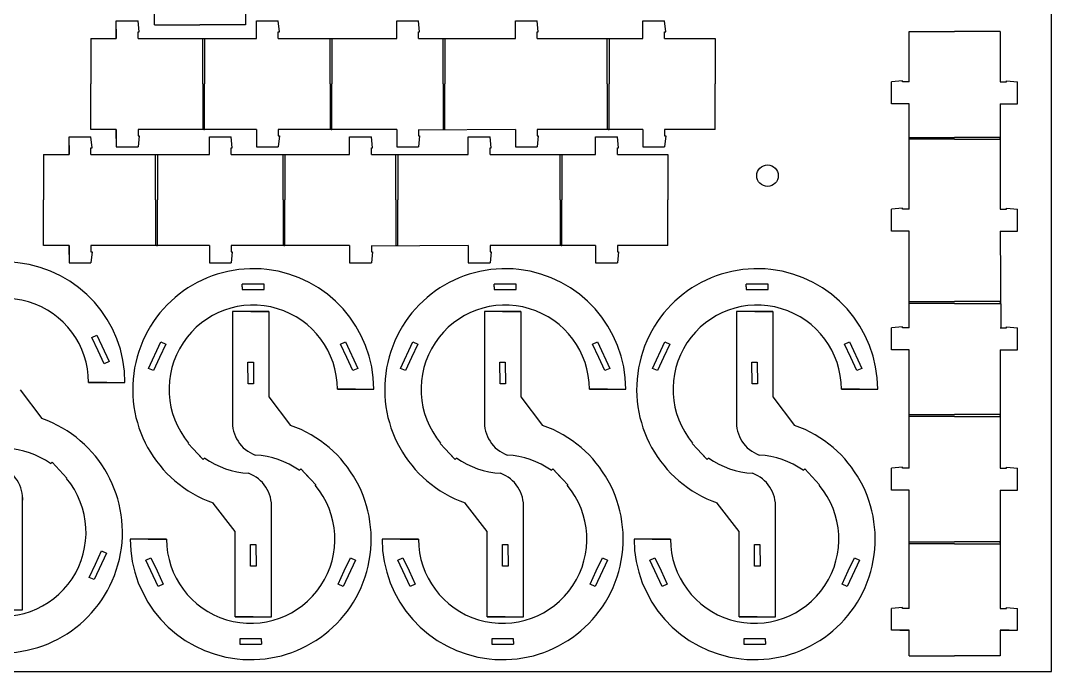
# Model space of a CAD drawing. Header units: inches. Extents: x 1422.9 to 1482.5, y 123.1 to 197.2.
# Drawn here: x 1474.79 to 1480.46, y 147.23 to 150.81 of the extents above; entities that cross this region are included whole.
import ezdxf

# ---------------------------------------------------------------- set-up
doc = ezdxf.new("R2010")
doc.units = ezdxf.units.IN
doc.header["$LTSCALE"] = 0.2
doc.header["$MEASUREMENT"] = 0
doc.layers.add('FLEXURES', color=1, linetype='Continuous')
doc.layers.add('OUTLINES', color=250, linetype='Continuous')

msp = doc.modelspace()

# ---------------------------------------------------------------- linework, layer by layer
at = {"layer": 'FLEXURES'}
for p, q in [((1475.7941, 150.4612), (1475.7941, 150.7112)), ((1475.7991, 150.7112), (1475.8041, 150.7112)), ((1475.8041, 150.7112), (1475.8041, 150.4612)), ((1476.4941, 150.4612), (1476.4941, 150.7112)), ((1476.4991, 150.7112), (1476.5041, 150.7112)), ((1476.5041, 150.7112), (1476.5041, 150.4612)), ((1477.1148, 150.4612), (1477.1148, 150.7112)), ((1477.1198, 150.7112), (1477.1248, 150.7112)), ((1477.1248, 150.7112), (1477.1248, 150.4612)), ((1478.0171, 150.4612), (1478.0171, 150.7112)), ((1478.0221, 150.7112), (1478.0271, 150.7112)), ((1478.0271, 150.7112), (1478.0271, 150.4612)), ((1475.7941, 150.4612), (1475.7941, 150.2112)), ((1475.8041, 150.2112), (1475.8041, 150.4612)), ((1476.4941, 150.4612), (1476.4941, 150.2112)), ((1476.5041, 150.2112), (1476.5041, 150.4612)), ((1477.1148, 150.4612), (1477.1148, 150.2112)), ((1477.1248, 150.2112), (1477.1248, 150.4612)), ((1478.0171, 150.4612), (1478.0171, 150.2112)), ((1478.0271, 150.2112), (1478.0271, 150.4612)), ((1475.7991, 150.2112), (1475.8041, 150.2112)), ((1476.4991, 150.2112), (1476.5041, 150.2112)), ((1477.1198, 150.2112), (1477.1248, 150.2112)), ((1478.0221, 150.2112), (1478.0271, 150.2112)), ((1479.6756, 150.1619), (1479.6756, 150.1669)), ((1479.6756, 150.1669), (1479.9256, 150.1669)), ((1479.9256, 150.1569), (1479.6756, 150.1569)), ((1480.1756, 150.1669), (1479.9256, 150.1669)), ((1479.9256, 150.1569), (1480.1756, 150.1569)), ((1480.1756, 150.1619), (1480.1756, 150.1669)), ((1475.535, 149.8234), (1475.535, 150.0734)), ((1475.54, 150.0734), (1475.545, 150.0734)), ((1475.545, 150.0734), (1475.545, 149.8234)), ((1476.235, 149.8234), (1476.235, 150.0734)), ((1476.24, 150.0734), (1476.245, 150.0734)), ((1476.245, 150.0734), (1476.245, 149.8234)), ((1476.8557, 149.8234), (1476.8557, 150.0734)), ((1476.8607, 150.0734), (1476.8657, 150.0734)), ((1476.8657, 150.0734), (1476.8657, 149.8234)), ((1477.758, 149.8234), (1477.758, 150.0734)), ((1477.763, 150.0734), (1477.768, 150.0734)), ((1477.768, 150.0734), (1477.768, 149.8234)), ((1475.535, 149.8234), (1475.535, 149.5734)), ((1475.545, 149.5734), (1475.545, 149.8234)), ((1476.235, 149.8234), (1476.235, 149.5734)), ((1476.245, 149.5734), (1476.245, 149.8234)), ((1476.8557, 149.8234), (1476.8557, 149.5734)), ((1476.8657, 149.5734), (1476.8657, 149.8234)), ((1477.758, 149.8234), (1477.758, 149.5734)), ((1477.768, 149.5734), (1477.768, 149.8234)), ((1475.54, 149.5734), (1475.545, 149.5734)), ((1476.24, 149.5734), (1476.245, 149.5734)), ((1476.8607, 149.5734), (1476.8657, 149.5734)), ((1477.763, 149.5734), (1477.768, 149.5734)), ((1479.6756, 149.2596), (1479.6756, 149.2646)), ((1479.6756, 149.2646), (1479.9256, 149.2646)), ((1479.9256, 149.2546), (1479.6756, 149.2546)), ((1480.1756, 149.2646), (1479.9256, 149.2646)), ((1479.9256, 149.2546), (1480.1756, 149.2546)), ((1480.1756, 149.2596), (1480.1756, 149.2646)), ((1479.6756, 148.6389), (1479.6756, 148.6439)), ((1479.6756, 148.6439), (1479.9256, 148.6439)), ((1479.9256, 148.6339), (1479.6756, 148.6339)), ((1480.1756, 148.6439), (1479.9256, 148.6439)), ((1479.9256, 148.6339), (1480.1756, 148.6339)), ((1480.1756, 148.6389), (1480.1756, 148.6439)), ((1479.6756, 147.9389), (1479.6756, 147.9439)), ((1479.6756, 147.9439), (1479.9256, 147.9439)), ((1479.9256, 147.9339), (1479.6756, 147.9339)), ((1480.1756, 147.9439), (1479.9256, 147.9439)), ((1479.9256, 147.9339), (1480.1756, 147.9339)), ((1480.1756, 147.9389), (1480.1756, 147.9439))]:
    msp.add_line(p, q, dxfattribs=at)
msp.add_circle((1478.8978, 149.9566), 0.0591, dxfattribs=at)
at = {"layer": 'OUTLINES'}
for p, q in [((1480.4578, 147.2325), (1480.4578, 158.2325)), ((1475.528, 150.7861), (1475.528, 150.9261)), ((1476.028, 150.9261), (1476.028, 150.7861)), ((1475.3184, 150.7112), (1475.3184, 150.8072)), ((1475.3184, 150.8072), (1475.4384, 150.8072)), ((1475.3184, 150.7472), (1475.3184, 150.8072)), ((1475.4444, 150.7472), (1475.4384, 150.8072)), ((1476.0891, 150.7112), (1476.0891, 150.8072)), ((1476.0891, 150.8072), (1476.2091, 150.8072)), ((1476.0891, 150.7472), (1476.0891, 150.8072)), ((1476.2151, 150.7472), (1476.2091, 150.8072)), ((1476.8598, 150.7112), (1476.8598, 150.8072)), ((1476.8598, 150.8072), (1476.9798, 150.8072)), ((1476.8598, 150.7472), (1476.8598, 150.8072)), ((1476.9858, 150.7472), (1476.9798, 150.8072)), ((1477.5121, 150.7112), (1477.5121, 150.8072)), ((1477.5121, 150.8072), (1477.6321, 150.8072)), ((1477.5121, 150.7472), (1477.5121, 150.8072)), ((1477.6381, 150.7472), (1477.6321, 150.8072)), ((1478.2121, 150.7112), (1478.2121, 150.8072)), ((1478.2121, 150.8072), (1478.3321, 150.8072)), ((1478.2121, 150.7472), (1478.2121, 150.8072)), ((1478.3381, 150.7472), (1478.3321, 150.8072)), ((1475.3184, 150.7612), (1475.3184, 150.7112)), ((1475.528, 150.7861), (1475.778, 150.7861)), ((1476.028, 150.7861), (1475.778, 150.7861)), ((1479.6756, 150.7494), (1479.9256, 150.7494)), ((1479.6756, 150.4719), (1479.6756, 150.7494)), ((1480.1756, 150.7494), (1479.9256, 150.7494)), ((1480.1756, 150.7494), (1480.1756, 150.4719)), ((1475.1784, 150.7112), (1475.1784, 150.4612)), ((1475.1784, 150.7112), (1475.3184, 150.7112)), ((1475.3184, 150.7112), (1475.3184, 150.7472)), ((1475.4384, 150.7112), (1475.4384, 150.7472)), ((1475.4384, 150.7472), (1475.4444, 150.7472)), ((1475.4384, 150.7112), (1476.0891, 150.7112)), ((1476.0891, 150.7112), (1476.0891, 150.7472)), ((1476.2091, 150.7112), (1476.2091, 150.7472)), ((1476.2091, 150.7472), (1476.2151, 150.7472)), ((1476.2091, 150.7112), (1476.8598, 150.7112)), ((1476.8598, 150.7112), (1476.8598, 150.7472)), ((1476.9798, 150.7112), (1476.9798, 150.7472)), ((1476.9798, 150.7472), (1476.9858, 150.7472)), ((1476.9798, 150.7112), (1477.5121, 150.7112)), ((1477.5121, 150.7112), (1477.5121, 150.7472)), ((1477.6321, 150.7112), (1477.6321, 150.7472)), ((1477.6321, 150.7472), (1477.6381, 150.7472)), ((1477.6321, 150.7112), (1478.2121, 150.7112)), ((1478.2121, 150.7112), (1478.2121, 150.7472)), ((1478.3321, 150.7112), (1478.3321, 150.7472)), ((1478.3321, 150.7472), (1478.3381, 150.7472)), ((1478.3321, 150.7112), (1478.6096, 150.7112)), ((1478.6096, 150.7112), (1478.6096, 150.4612)), ((1479.6396, 150.4779), (1479.5796, 150.4719)), ((1479.5796, 150.3519), (1479.5796, 150.4719)), ((1479.6396, 150.4719), (1479.6396, 150.4779)), ((1479.6756, 150.4719), (1479.6396, 150.4719)), ((1480.1756, 150.4719), (1480.2116, 150.4719)), ((1480.2116, 150.4719), (1480.2116, 150.4779)), ((1480.2116, 150.4779), (1480.2716, 150.4719)), ((1480.2716, 150.3519), (1480.2716, 150.4719)), ((1475.1784, 150.2112), (1475.1784, 150.4612)), ((1478.6096, 150.2112), (1478.6096, 150.4612)), ((1479.6756, 150.3519), (1479.5796, 150.3519)), ((1479.6396, 150.3519), (1479.5796, 150.3519)), ((1479.6756, 150.3519), (1479.6396, 150.3519)), ((1479.6756, 149.7719), (1479.6756, 150.3519)), ((1480.1756, 150.3519), (1480.2716, 150.3519)), ((1480.1756, 150.3519), (1480.2116, 150.3519)), ((1480.1756, 150.3519), (1480.1756, 149.7719)), ((1480.2116, 150.3519), (1480.2716, 150.3519)), ((1475.3184, 150.2112), (1475.1784, 150.2112)), ((1475.3184, 150.1612), (1475.3184, 150.2112)), ((1475.3184, 150.2112), (1475.3184, 150.1152)), ((1475.3184, 150.2112), (1475.3184, 150.1752)), ((1475.4384, 150.2112), (1475.4384, 150.1752)), ((1476.0891, 150.2112), (1475.4384, 150.2112)), ((1476.0891, 150.2112), (1476.0891, 150.1152)), ((1476.0891, 150.2112), (1476.0891, 150.1752)), ((1476.2091, 150.2112), (1476.2091, 150.1752)), ((1476.8598, 150.2112), (1476.2091, 150.2112)), ((1476.8598, 150.2112), (1476.8598, 150.1152)), ((1476.8598, 150.2112), (1476.8598, 150.1752)), ((1476.9798, 150.2112), (1476.9798, 150.1752)), ((1477.5121, 150.2112), (1476.9798, 150.2076)), ((1477.5121, 150.2112), (1477.5121, 150.1152)), ((1477.5121, 150.2112), (1477.5121, 150.1752)), ((1477.6321, 150.2112), (1477.6321, 150.1752)), ((1478.2121, 150.2112), (1477.6321, 150.2112)), ((1478.2121, 150.2112), (1478.2121, 150.1152)), ((1478.2121, 150.2112), (1478.2121, 150.1752)), ((1478.3321, 150.2112), (1478.3321, 150.1752)), ((1478.6096, 150.2112), (1478.3321, 150.2112)), ((1475.0593, 150.0734), (1475.0593, 150.1694)), ((1475.0593, 150.1694), (1475.1793, 150.1694)), ((1475.0593, 150.1094), (1475.0593, 150.1694)), ((1475.1853, 150.1094), (1475.1793, 150.1694)), ((1475.3184, 150.1752), (1475.3184, 150.1152)), ((1475.4384, 150.1752), (1475.4444, 150.1752)), ((1475.4444, 150.1752), (1475.4384, 150.1152)), ((1475.83, 150.0734), (1475.83, 150.1694)), ((1475.83, 150.1694), (1475.95, 150.1694)), ((1475.83, 150.1094), (1475.83, 150.1694)), ((1475.956, 150.1094), (1475.95, 150.1694)), ((1476.0891, 150.1752), (1476.0891, 150.1152)), ((1476.2091, 150.1752), (1476.2151, 150.1752)), ((1476.2151, 150.1752), (1476.2091, 150.1152)), ((1476.6007, 150.0734), (1476.6007, 150.1694)), ((1476.6007, 150.1694), (1476.7207, 150.1694)), ((1476.6007, 150.1094), (1476.6007, 150.1694)), ((1476.7267, 150.1094), (1476.7207, 150.1694)), ((1476.8598, 150.1752), (1476.8598, 150.1152)), ((1476.9798, 150.1752), (1476.9858, 150.1752)), ((1476.9858, 150.1752), (1476.9798, 150.1152)), ((1477.253, 150.0734), (1477.253, 150.1694)), ((1477.253, 150.1694), (1477.373, 150.1694)), ((1477.253, 150.1094), (1477.253, 150.1694)), ((1477.379, 150.1094), (1477.373, 150.1694)), ((1477.5121, 150.1752), (1477.5121, 150.1152)), ((1477.6321, 150.1752), (1477.6381, 150.1752)), ((1477.6381, 150.1752), (1477.6321, 150.1152)), ((1477.953, 150.0734), (1477.953, 150.1694)), ((1477.953, 150.1694), (1478.073, 150.1694)), ((1477.953, 150.1094), (1477.953, 150.1694)), ((1478.079, 150.1094), (1478.073, 150.1694)), ((1478.2121, 150.1752), (1478.2121, 150.1152)), ((1478.3321, 150.1752), (1478.3381, 150.1752)), ((1478.3381, 150.1752), (1478.3321, 150.1152)), ((1474.9193, 150.0734), (1474.9193, 149.8234)), ((1474.9193, 150.0734), (1475.0593, 150.0734)), ((1475.0593, 150.1234), (1475.0593, 150.0734)), ((1475.0593, 150.0734), (1475.0593, 150.1094)), ((1475.1793, 150.0734), (1475.1793, 150.1094)), ((1475.1793, 150.1094), (1475.1853, 150.1094)), ((1475.1793, 150.0734), (1475.83, 150.0734)), ((1475.3184, 150.1152), (1475.4384, 150.1152)), ((1475.83, 150.0734), (1475.83, 150.1094)), ((1475.95, 150.0734), (1475.95, 150.1094)), ((1475.95, 150.1094), (1475.956, 150.1094)), ((1475.95, 150.0734), (1476.6007, 150.0734)), ((1476.0891, 150.1152), (1476.2091, 150.1152)), ((1476.6007, 150.0734), (1476.6007, 150.1094)), ((1476.7207, 150.0734), (1476.7207, 150.1094)), ((1476.7207, 150.1094), (1476.7267, 150.1094)), ((1476.7207, 150.0734), (1477.253, 150.0734)), ((1476.8598, 150.1152), (1476.9798, 150.1152)), ((1477.253, 150.0734), (1477.253, 150.1094)), ((1477.373, 150.0734), (1477.373, 150.1094)), ((1477.373, 150.1094), (1477.379, 150.1094)), ((1477.373, 150.0734), (1477.953, 150.0734)), ((1477.5121, 150.1152), (1477.6321, 150.1152)), ((1477.953, 150.0734), (1477.953, 150.1094)), ((1478.073, 150.0734), (1478.073, 150.1094)), ((1478.073, 150.1094), (1478.079, 150.1094)), ((1478.073, 150.0734), (1478.3505, 150.0734)), ((1478.2121, 150.1152), (1478.3321, 150.1152)), ((1478.3505, 150.0734), (1478.3505, 149.8234)), ((1474.9193, 149.5734), (1474.9193, 149.8234)), ((1478.3505, 149.5734), (1478.3505, 149.8234)), ((1479.6396, 149.7779), (1479.5796, 149.7719)), ((1479.5796, 149.6519), (1479.5796, 149.7719)), ((1479.6396, 149.7719), (1479.6396, 149.7779)), ((1479.6756, 149.7719), (1479.6396, 149.7719)), ((1480.1756, 149.7719), (1480.2116, 149.7719)), ((1480.2116, 149.7719), (1480.2116, 149.7779)), ((1480.2116, 149.7779), (1480.2716, 149.7719)), ((1480.2716, 149.6519), (1480.2716, 149.7719)), ((1479.6756, 149.6519), (1479.5796, 149.6519)), ((1479.6396, 149.6519), (1479.5796, 149.6519)), ((1479.6756, 149.6519), (1479.6396, 149.6519)), ((1479.6756, 149.1196), (1479.6756, 149.6519)), ((1480.1756, 149.6519), (1480.2716, 149.6519)), ((1480.1756, 149.6519), (1480.2116, 149.6519)), ((1480.1756, 149.6519), (1480.1792, 149.1196)), ((1480.2116, 149.6519), (1480.2716, 149.6519)), ((1475.0593, 149.5734), (1474.9193, 149.5734)), ((1475.0593, 149.5234), (1475.0593, 149.5734)), ((1475.0593, 149.5734), (1475.0593, 149.4774)), ((1475.0593, 149.5734), (1475.0593, 149.5374)), ((1475.1793, 149.5734), (1475.1793, 149.5374)), ((1475.83, 149.5734), (1475.1793, 149.5734)), ((1475.83, 149.5734), (1475.83, 149.4774)), ((1475.83, 149.5734), (1475.83, 149.5374)), ((1475.95, 149.5734), (1475.95, 149.5374)), ((1476.6007, 149.5734), (1475.95, 149.5734)), ((1476.6007, 149.5734), (1476.6007, 149.4774)), ((1476.6007, 149.5734), (1476.6007, 149.5374)), ((1476.7207, 149.5734), (1476.7207, 149.5374)), ((1477.253, 149.5734), (1476.7207, 149.5698)), ((1477.253, 149.5734), (1477.253, 149.4774)), ((1477.253, 149.5734), (1477.253, 149.5374)), ((1477.373, 149.5734), (1477.373, 149.5374)), ((1477.953, 149.5734), (1477.373, 149.5734)), ((1477.953, 149.5734), (1477.953, 149.4774)), ((1477.953, 149.5734), (1477.953, 149.5374)), ((1478.073, 149.5734), (1478.073, 149.5374)), ((1478.3505, 149.5734), (1478.073, 149.5734)), ((1475.0593, 149.5374), (1475.0593, 149.4774)), ((1475.1793, 149.5374), (1475.1853, 149.5374)), ((1475.1853, 149.5374), (1475.1793, 149.4774)), ((1475.83, 149.5374), (1475.83, 149.4774)), ((1475.95, 149.5374), (1475.956, 149.5374)), ((1475.956, 149.5374), (1475.95, 149.4774)), ((1476.6007, 149.5374), (1476.6007, 149.4774)), ((1476.7207, 149.5374), (1476.7267, 149.5374)), ((1476.7267, 149.5374), (1476.7207, 149.4774)), ((1477.253, 149.5374), (1477.253, 149.4774)), ((1477.373, 149.5374), (1477.379, 149.5374)), ((1477.379, 149.5374), (1477.373, 149.4774)), ((1477.953, 149.5374), (1477.953, 149.4774)), ((1478.073, 149.5374), (1478.079, 149.5374)), ((1478.079, 149.5374), (1478.073, 149.4774)), ((1475.0593, 149.4774), (1475.1793, 149.4774)), ((1475.83, 149.4774), (1475.95, 149.4774)), ((1476.6007, 149.4774), (1476.7207, 149.4774)), ((1477.253, 149.4774), (1477.373, 149.4774)), ((1477.953, 149.4774), (1478.073, 149.4774)), ((1476.1312, 149.3604), (1476.0112, 149.3604)), ((1476.0112, 149.3454), (1476.0112, 149.3604)), ((1476.0112, 149.3454), (1476.0112, 149.3304)), ((1476.1312, 149.3304), (1476.1312, 149.3604)), ((1477.5162, 149.3604), (1477.3962, 149.3604)), ((1477.3962, 149.3454), (1477.3962, 149.3604)), ((1477.3962, 149.3454), (1477.3962, 149.3304)), ((1477.5162, 149.3304), (1477.5162, 149.3604)), ((1478.9011, 149.3604), (1478.7811, 149.3604)), ((1478.7811, 149.3454), (1478.7811, 149.3604)), ((1478.7811, 149.3454), (1478.7811, 149.3304)), ((1478.9011, 149.3304), (1478.9011, 149.3604)), ((1476.0112, 149.3304), (1476.1312, 149.3304)), ((1477.3962, 149.3304), (1477.5162, 149.3304)), ((1478.7811, 149.3304), (1478.9011, 149.3304)), ((1476.1572, 149.2095), (1475.9572, 149.2095)), ((1475.9572, 149.2095), (1475.9572, 148.6144)), ((1476.0572, 149.2095), (1476.1572, 149.2095)), ((1476.1572, 149.2095), (1476.1572, 148.7419)), ((1477.5421, 149.2095), (1477.3421, 149.2095)), ((1477.3421, 149.2095), (1477.3421, 148.6144)), ((1477.4421, 149.2095), (1477.5421, 149.2095)), ((1477.5421, 149.2095), (1477.5421, 148.7419)), ((1478.9271, 149.2095), (1478.7271, 149.2095)), ((1478.7271, 149.2095), (1478.7271, 148.6144)), ((1478.8271, 149.2095), (1478.9271, 149.2095)), ((1478.9271, 149.2095), (1478.9271, 148.7419)), ((1479.6396, 149.1256), (1479.5796, 149.1196)), ((1479.5796, 148.9996), (1479.5796, 149.1196)), ((1479.6396, 149.1196), (1479.6396, 149.1256)), ((1479.6756, 149.1196), (1479.6396, 149.1196)), ((1480.1756, 149.1196), (1480.2116, 149.1196)), ((1480.2116, 149.1196), (1480.2116, 149.1256)), ((1480.2116, 149.1256), (1480.2716, 149.1196)), ((1480.2716, 148.9996), (1480.2716, 149.1196)), ((1475.1844, 149.0674), (1475.2116, 149.0801)), ((1475.2182, 148.9949), (1475.1844, 149.0674)), ((1475.2116, 149.0801), (1475.2792, 148.9351)), ((1475.252, 148.9224), (1475.2182, 148.9949)), ((1475.4959, 148.8979), (1475.5635, 149.0429)), ((1475.5907, 149.0302), (1475.5569, 148.9578)), ((1475.5635, 149.0429), (1475.5907, 149.0302)), ((1476.5517, 149.0302), (1476.5789, 149.0429)), ((1476.5855, 148.9578), (1476.5517, 149.0302)), ((1476.5789, 149.0429), (1476.6465, 148.8979)), ((1476.8808, 148.8979), (1476.9485, 149.0429)), ((1476.9757, 149.0302), (1476.9418, 148.9578)), ((1476.9485, 149.0429), (1476.9757, 149.0302)), ((1477.9367, 149.0302), (1477.9639, 149.0429)), ((1477.9705, 148.9578), (1477.9367, 149.0302)), ((1477.9639, 149.0429), (1478.0315, 148.8979)), ((1478.2658, 148.8979), (1478.3335, 149.0429)), ((1478.3606, 149.0302), (1478.3268, 148.9578)), ((1478.3335, 149.0429), (1478.3606, 149.0302)), ((1479.3216, 149.0302), (1479.3488, 149.0429)), ((1479.3555, 148.9578), (1479.3216, 149.0302)), ((1479.3488, 149.0429), (1479.4165, 148.8979)), ((1479.6756, 148.9996), (1479.5796, 148.9996)), ((1479.6396, 148.9996), (1479.5796, 148.9996)), ((1479.6756, 148.9996), (1479.6396, 148.9996)), ((1479.6756, 148.3489), (1479.6756, 148.9996)), ((1480.1756, 148.9996), (1480.2716, 148.9996)), ((1480.1756, 148.9996), (1480.2116, 148.9996)), ((1480.1756, 148.9996), (1480.1756, 148.3489)), ((1480.2116, 148.9996), (1480.2716, 148.9996)), ((1475.2792, 148.9351), (1475.252, 148.9224)), ((1475.5569, 148.9578), (1475.523, 148.8853)), ((1476.6194, 148.8853), (1476.5855, 148.9578)), ((1476.9418, 148.9578), (1476.908, 148.8853)), ((1478.0043, 148.8853), (1477.9705, 148.9578)), ((1478.3268, 148.9578), (1478.293, 148.8853)), ((1479.3893, 148.8853), (1479.3555, 148.9578)), ((1475.523, 148.8853), (1475.4959, 148.8979)), ((1476.0418, 148.9319), (1476.0572, 148.932)), ((1476.0426, 148.8119), (1476.0418, 148.9319)), ((1476.0572, 148.932), (1476.0718, 148.9321)), ((1476.0718, 148.9321), (1476.0726, 148.8121)), ((1476.6465, 148.8979), (1476.6194, 148.8853)), ((1476.908, 148.8853), (1476.8808, 148.8979)), ((1477.4267, 148.9319), (1477.4421, 148.932)), ((1477.4275, 148.8119), (1477.4267, 148.9319)), ((1477.4421, 148.932), (1477.4567, 148.9321)), ((1477.4567, 148.9321), (1477.4575, 148.8121)), ((1478.0315, 148.8979), (1478.0043, 148.8853)), ((1478.293, 148.8853), (1478.2658, 148.8979)), ((1478.8117, 148.9319), (1478.8271, 148.932)), ((1478.8125, 148.8119), (1478.8117, 148.9319)), ((1478.8271, 148.932), (1478.8417, 148.9321)), ((1478.8417, 148.9321), (1478.8425, 148.8121)), ((1479.4165, 148.8979), (1479.3893, 148.8853)), ((1474.7898, 148.779), (1474.9094, 148.6217)), ((1475.2664, 148.82), (1475.1664, 148.82)), ((1475.1664, 148.82), (1475.3664, 148.82)), ((1475.2664, 148.82), (1475.3164, 148.82)), ((1476.0726, 148.8121), (1476.0426, 148.8119)), ((1476.6337, 148.7829), (1476.5337, 148.7829)), ((1476.5337, 148.7829), (1476.7337, 148.7829)), ((1476.6337, 148.7829), (1476.6837, 148.7829)), ((1477.4575, 148.8121), (1477.4275, 148.8119)), ((1478.0187, 148.7829), (1477.9187, 148.7829)), ((1477.9187, 148.7829), (1478.1187, 148.7829)), ((1478.0187, 148.7829), (1478.0687, 148.7829)), ((1478.8425, 148.8121), (1478.8125, 148.8119)), ((1479.4036, 148.7829), (1479.3036, 148.7829)), ((1479.3036, 148.7829), (1479.5036, 148.7829)), ((1479.4036, 148.7829), (1479.4536, 148.7829)), ((1476.1572, 148.7419), (1476.2768, 148.5846)), ((1477.5421, 148.7419), (1477.6617, 148.5846)), ((1478.9271, 148.7419), (1479.0467, 148.5846)), ((1475.9572, 148.6144), (1475.9572, 148.5875)), ((1477.3421, 148.6144), (1477.3421, 148.5875)), ((1478.7271, 148.6144), (1478.7271, 148.5875)), ((1475.714, 148.4847), (1475.7161, 148.4866)), ((1475.7954, 148.3965), (1475.714, 148.4847)), ((1477.0989, 148.4847), (1477.101, 148.4866)), ((1477.1804, 148.3965), (1477.0989, 148.4847)), ((1478.4839, 148.4847), (1478.486, 148.4866)), ((1478.5654, 148.3965), (1478.4839, 148.4847)), ((1475.7547, 148.4406), (1475.7954, 148.3965)), ((1477.1397, 148.4406), (1477.1804, 148.3965)), ((1478.5246, 148.4406), (1478.5654, 148.3965)), ((1474.9565, 148.3746), (1474.9656, 148.383)), ((1475.0063, 148.339), (1474.9656, 148.383)), ((1474.9656, 148.383), (1475.0471, 148.2949)), ((1475.8045, 148.405), (1475.7954, 148.3965)), ((1477.1895, 148.405), (1477.1804, 148.3965)), ((1478.5745, 148.405), (1478.5654, 148.3965)), ((1476.3238, 148.3374), (1476.3329, 148.3458)), ((1476.3737, 148.3018), (1476.3329, 148.3458)), ((1476.3329, 148.3458), (1476.4144, 148.2577)), ((1477.7088, 148.3374), (1477.7179, 148.3458)), ((1477.7586, 148.3018), (1477.7179, 148.3458)), ((1477.7179, 148.3458), (1477.7994, 148.2577)), ((1479.0938, 148.3374), (1479.1029, 148.3458)), ((1479.1436, 148.3018), (1479.1029, 148.3458)), ((1479.1029, 148.3458), (1479.1843, 148.2577)), ((1479.6396, 148.3549), (1479.5796, 148.3489)), ((1479.5796, 148.2289), (1479.5796, 148.3489)), ((1479.6396, 148.3489), (1479.6396, 148.3549)), ((1479.6756, 148.3489), (1479.6396, 148.3489)), ((1480.1756, 148.3489), (1480.2116, 148.3489)), ((1480.2116, 148.3489), (1480.2116, 148.3549)), ((1480.2116, 148.3549), (1480.2716, 148.3489)), ((1480.2716, 148.2289), (1480.2716, 148.3489)), ((1475.0471, 148.2949), (1475.045, 148.293)), ((1476.4144, 148.2577), (1476.4123, 148.2558)), ((1477.7994, 148.2577), (1477.7973, 148.2558)), ((1479.1843, 148.2577), (1479.1823, 148.2558)), ((1479.6756, 148.2289), (1479.5796, 148.2289)), ((1479.6396, 148.2289), (1479.5796, 148.2289)), ((1479.6756, 148.2289), (1479.6396, 148.2289)), ((1479.6756, 147.5782), (1479.6756, 148.2289)), ((1480.1756, 148.2289), (1480.2716, 148.2289)), ((1480.1756, 148.2289), (1480.2116, 148.2289)), ((1480.1756, 148.2289), (1480.1756, 147.5782)), ((1480.2116, 148.2289), (1480.2716, 148.2289)), ((1474.8039, 148.1651), (1474.8039, 148.1921)), ((1474.8039, 147.57), (1474.8039, 148.1651)), ((1475.9712, 148.0005), (1475.8516, 148.1578)), ((1476.1712, 148.128), (1476.1712, 148.1549)), ((1477.3562, 148.0005), (1477.2366, 148.1578)), ((1477.5562, 148.128), (1477.5562, 148.1549)), ((1478.7411, 148.0005), (1478.6215, 148.1578)), ((1478.9411, 148.128), (1478.9411, 148.1549)), ((1476.1712, 147.5329), (1476.1712, 148.128)), ((1477.5562, 147.5329), (1477.5562, 148.128)), ((1478.9411, 147.5329), (1478.9411, 148.128)), ((1475.9712, 147.5329), (1475.9712, 148.0005)), ((1477.3562, 147.5329), (1477.3562, 148.0005)), ((1478.7411, 147.5329), (1478.7411, 148.0005)), ((1475.5947, 147.9595), (1475.3947, 147.9595)), ((1475.4947, 147.9595), (1475.4447, 147.9595)), ((1475.4947, 147.9595), (1475.5947, 147.9595)), ((1476.0558, 147.9303), (1476.0858, 147.9305)), ((1476.0566, 147.8103), (1476.0558, 147.9303)), ((1476.0858, 147.9305), (1476.0866, 147.8105)), ((1476.9796, 147.9595), (1476.7796, 147.9595)), ((1476.8796, 147.9595), (1476.8296, 147.9595)), ((1476.8796, 147.9595), (1476.9796, 147.9595)), ((1477.4408, 147.9303), (1477.4708, 147.9305)), ((1477.4416, 147.8103), (1477.4408, 147.9303)), ((1477.4708, 147.9305), (1477.4716, 147.8105)), ((1478.3646, 147.9595), (1478.1646, 147.9595)), ((1478.2646, 147.9595), (1478.2146, 147.9595)), ((1478.2646, 147.9595), (1478.3646, 147.9595)), ((1478.8257, 147.9303), (1478.8557, 147.9305)), ((1478.8266, 147.8103), (1478.8257, 147.9303)), ((1478.8557, 147.9305), (1478.8566, 147.8105)), ((1475.2652, 147.8816), (1475.1975, 147.7366)), ((1475.2042, 147.8218), (1475.238, 147.8943)), ((1475.238, 147.8943), (1475.2652, 147.8816)), ((1475.1703, 147.7493), (1475.2042, 147.8218)), ((1475.4818, 147.8444), (1475.509, 147.8571)), ((1475.5495, 147.6995), (1475.4818, 147.8444)), ((1475.509, 147.8571), (1475.5428, 147.7846)), ((1476.0712, 147.8104), (1476.0566, 147.8103)), ((1476.0866, 147.8105), (1476.0712, 147.8104)), ((1476.6325, 147.8444), (1476.5648, 147.6995)), ((1476.5715, 147.7846), (1476.6053, 147.8571)), ((1476.6053, 147.8571), (1476.6325, 147.8444)), ((1476.8668, 147.8444), (1476.894, 147.8571)), ((1476.9344, 147.6995), (1476.8668, 147.8444)), ((1476.894, 147.8571), (1476.9278, 147.7846)), ((1477.4562, 147.8104), (1477.4416, 147.8103)), ((1477.4716, 147.8105), (1477.4562, 147.8104)), ((1478.0175, 147.8444), (1477.9498, 147.6995)), ((1477.9565, 147.7846), (1477.9903, 147.8571)), ((1477.9903, 147.8571), (1478.0175, 147.8444)), ((1478.2518, 147.8444), (1478.2789, 147.8571)), ((1478.3194, 147.6995), (1478.2518, 147.8444)), ((1478.2789, 147.8571), (1478.3128, 147.7846)), ((1478.8411, 147.8104), (1478.8266, 147.8103)), ((1478.8566, 147.8105), (1478.8411, 147.8104)), ((1479.4025, 147.8444), (1479.3348, 147.6995)), ((1479.3414, 147.7846), (1479.3753, 147.8571)), ((1479.3753, 147.8571), (1479.4025, 147.8444)), ((1475.1975, 147.7366), (1475.1703, 147.7493)), ((1475.5428, 147.7846), (1475.5767, 147.7121)), ((1476.5377, 147.7121), (1476.5715, 147.7846)), ((1476.9278, 147.7846), (1476.9616, 147.7121)), ((1477.9226, 147.7121), (1477.9565, 147.7846)), ((1478.3128, 147.7846), (1478.3466, 147.7121)), ((1479.3076, 147.7121), (1479.3414, 147.7846)), ((1475.5767, 147.7121), (1475.5495, 147.6995)), ((1476.5648, 147.6995), (1476.5377, 147.7121)), ((1476.9616, 147.7121), (1476.9344, 147.6995)), ((1477.9498, 147.6995), (1477.9226, 147.7121)), ((1478.3466, 147.7121), (1478.3194, 147.6995)), ((1479.3348, 147.6995), (1479.3076, 147.7121)), ((1479.6396, 147.5842), (1479.5796, 147.5782)), ((1479.5796, 147.4582), (1479.5796, 147.5782)), ((1479.6396, 147.5782), (1479.6396, 147.5842)), ((1479.6756, 147.5782), (1479.6396, 147.5782)), ((1480.1756, 147.5782), (1480.2116, 147.5782)), ((1480.2116, 147.5782), (1480.2116, 147.5842)), ((1480.2116, 147.5842), (1480.2716, 147.5782)), ((1480.2716, 147.4582), (1480.2716, 147.5782)), ((1474.6039, 147.57), (1474.8039, 147.57)), ((1476.0712, 147.5329), (1475.9712, 147.5329)), ((1475.9712, 147.5329), (1476.1712, 147.5329)), ((1477.4562, 147.5329), (1477.3562, 147.5329)), ((1477.3562, 147.5329), (1477.5562, 147.5329)), ((1478.8411, 147.5329), (1478.7411, 147.5329)), ((1478.7411, 147.5329), (1478.9411, 147.5329)), ((1476.1172, 147.412), (1475.9972, 147.412)), ((1475.9972, 147.412), (1475.9972, 147.382)), ((1476.1172, 147.397), (1476.1172, 147.412)), ((1477.5021, 147.412), (1477.3821, 147.412)), ((1477.3821, 147.412), (1477.3821, 147.382)), ((1477.5021, 147.397), (1477.5021, 147.412)), ((1478.8871, 147.412), (1478.7671, 147.412)), ((1478.7671, 147.412), (1478.7671, 147.382)), ((1478.8871, 147.397), (1478.8871, 147.412)), ((1479.6756, 147.4582), (1479.5796, 147.4582)), ((1479.6396, 147.4582), (1479.5796, 147.4582)), ((1479.6256, 147.4582), (1479.6756, 147.4582)), ((1479.6756, 147.4582), (1479.6396, 147.4582)), ((1479.6756, 147.3182), (1479.6756, 147.4582)), ((1480.2256, 147.4582), (1480.1756, 147.4582)), ((1480.1756, 147.4582), (1480.2716, 147.4582)), ((1480.1756, 147.4582), (1480.2116, 147.4582)), ((1480.1756, 147.4582), (1480.1756, 147.3182)), ((1480.2116, 147.4582), (1480.2716, 147.4582)), ((1475.9972, 147.382), (1476.1172, 147.382)), ((1476.1172, 147.397), (1476.1172, 147.382)), ((1477.3821, 147.382), (1477.5021, 147.382)), ((1477.5021, 147.397), (1477.5021, 147.382)), ((1478.7671, 147.382), (1478.8871, 147.382)), ((1478.8871, 147.397), (1478.8871, 147.382)), ((1479.6756, 147.3182), (1479.9256, 147.3182)), ((1480.1756, 147.3182), (1479.9256, 147.3182)), ((1466.4578, 147.2325), (1480.4578, 147.2325))]:
    msp.add_line(p, q, dxfattribs=at)
for centre, radius, start, end in [((1474.7039, 148.82), 0.6625, 0, 250.6415), ((1476.0712, 148.7829), 0.6625, 0, 250.6415), ((1477.4562, 148.7829), 0.6625, 0, 250.6415), ((1478.8411, 148.7829), 0.6625, 0, 250.6415), ((1474.7039, 148.82), 0.4625, 0, 219.8362), ((1476.0712, 148.7829), 0.4625, 0, 219.8362), ((1477.4562, 148.7829), 0.4625, 0, 219.8362), ((1478.8411, 148.7829), 0.4625, 0, 219.8362), ((1474.6898, 147.9967), 0.6625, 180, 70.6415), ((1476.1478, 148.601), 0.1911, 175.9571, 250.0574), ((1477.5328, 148.601), 0.1911, 175.9571, 250.0574), ((1478.9177, 148.601), 0.1911, 175.9571, 250.0574), ((1476.0572, 147.9595), 0.6625, 180, 70.6415), ((1477.4421, 147.9595), 0.6625, 180, 70.6415), ((1478.8271, 147.9595), 0.6625, 180, 70.6415), ((1474.6898, 147.9967), 0.4625, 54.7918, 86.8466), ((1476.0712, 148.7829), 0.4625, 234.7918, 266.8466), ((1476.0572, 147.9595), 0.4625, 54.7918, 86.8466), ((1477.4562, 148.7829), 0.4625, 234.7918, 266.8466), ((1477.4421, 147.9595), 0.4625, 54.7918, 86.8466), ((1478.8411, 148.7829), 0.4625, 234.7918, 266.8466), ((1478.8271, 147.9595), 0.4625, 54.7918, 86.8466), ((1474.6133, 148.1786), 0.1911, 355.9571, 70.0574), ((1475.9806, 148.1414), 0.1911, 355.9571, 70.0574), ((1477.3656, 148.1414), 0.1911, 355.9571, 70.0574), ((1478.7505, 148.1414), 0.1911, 355.9571, 70.0574), ((1474.6898, 147.9967), 0.4625, 180, 39.8362), ((1476.0572, 147.9595), 0.4625, 180, 39.8362), ((1477.4421, 147.9595), 0.4625, 180, 39.8362), ((1478.8271, 147.9595), 0.4625, 180, 39.8362)]:
    msp.add_arc(centre, radius, start, end, dxfattribs=at)

doc.saveas('drawing.dxf')
